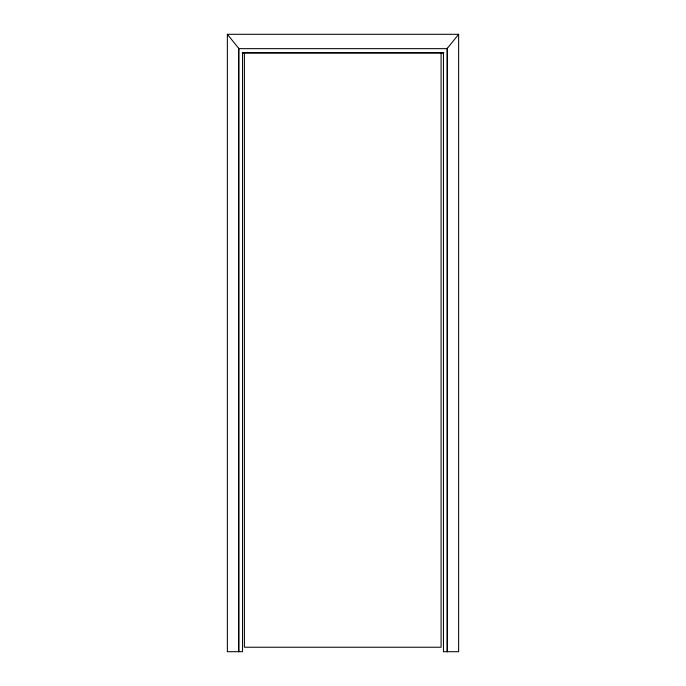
<?xml version="1.0" encoding="UTF-8"?>
<svg xmlns="http://www.w3.org/2000/svg" width="686" height="686" viewBox="0 0 686 686"><rect width="100%" height="100%" fill="white"/><g stroke="black" fill="none" stroke-linecap="round" stroke-linejoin="round"><path stroke-width="1.03" d="M447.066 651.7L447.066 48.655L458.634 34.3L227.366 34.3L227.366 651.7L242.544 651.7L242.544 53.148L443.456 53.148L443.456 651.7L458.634 651.7L458.634 34.3M227.366 34.3L238.934 48.655L447.066 48.655M242.184 52.693L244.319 52.693M440.618 52.693L443.816 52.693M447.435 48.209L447.435 651.7M238.934 48.655L238.934 651.7M238.565 48.209L238.565 651.7M441.081 52.548L244.405 52.548L244.405 647.232L441.081 647.232L441.081 52.548"/></g></svg>
